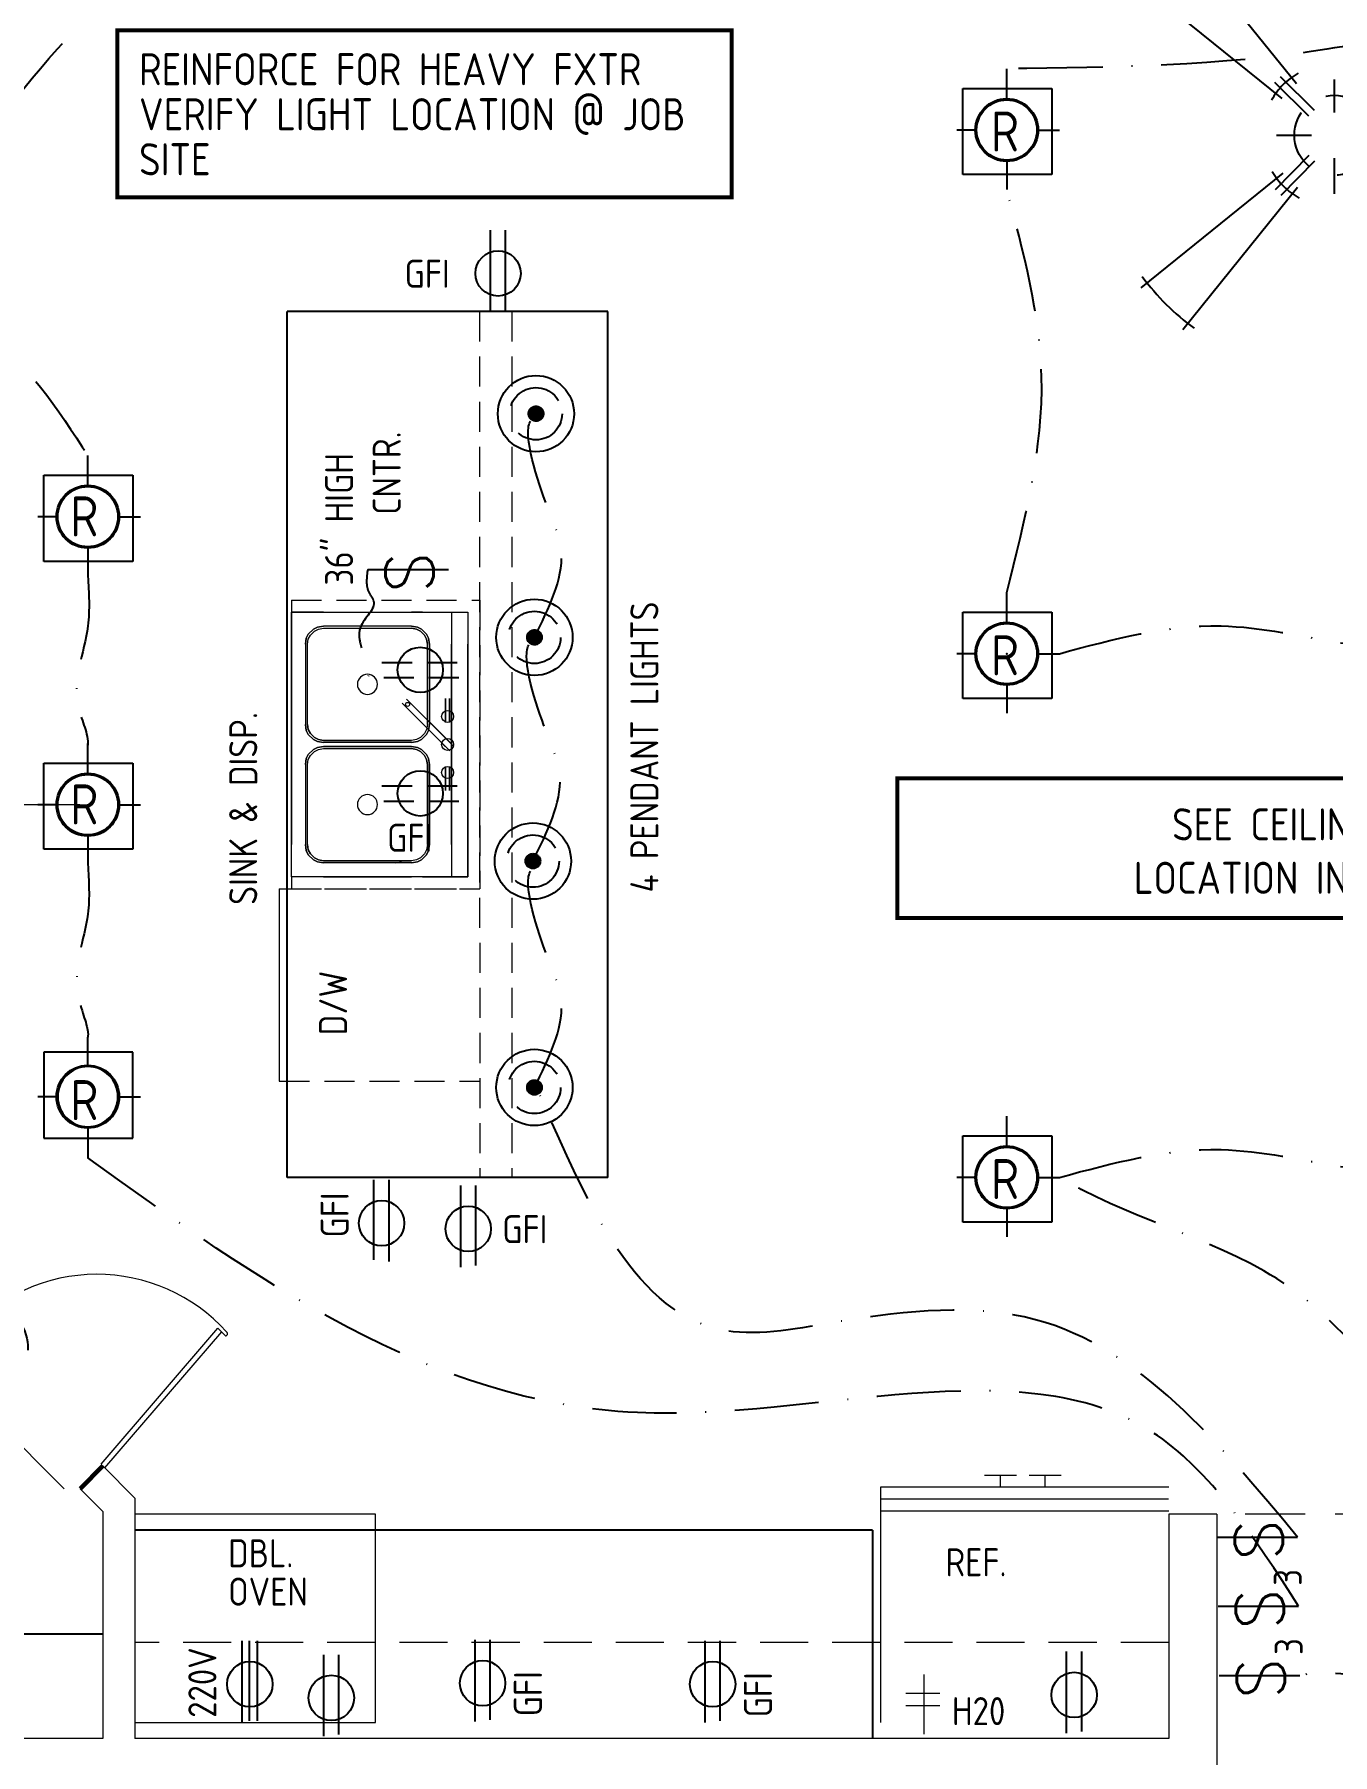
# Model space of a CAD drawing. Header units: feet. Extents: x 57903 to 63568, y -124112 to -112262.
# Drawn here: x 62048.9 to 62210.9, y -123464.1 to -123249.5 of the extents above; entities that cross this region are included whole.
import ezdxf
from ezdxf.enums import TextEntityAlignment as Align

# ---------------------------------------------------------------- set-up
doc = ezdxf.new("R2010")
doc.units = ezdxf.units.FT
doc.header["$LTSCALE"] = 30
doc.header["$MEASUREMENT"] = 0
for name, pattern in [('DASHED', [0.75, 0.5, -0.25]), ('DASHED2', [0.375, 0.25, -0.125]), ('HIDDEN', [0.375, 0.25, -0.125]), ('HIDDEN2', [0.1875, 0.125, -0.0625]), ('Solid', [0]), ('WIRE3', [0.59, 0.35, -0.12, 0, -0.12])]:
    doc.linetypes.add(name, pattern=pattern)
for name, color, linetype in [('CABS-FLOORPLAN', 4, 'Continuous'), ('ELECTRICAL', 164, 'HIDDEN'), ('ELECTRICAL WIRING', 137, 'WIRE3'), ('TEXT', 7, 'Continuous')]:
    doc.layers.add(name, color=color, linetype=linetype)
for name, color, linetype, lineweight in [('ELECTRICAL WALLS', 65, 'Continuous', 9), ('L1', 251, 'Continuous', 13), ('WALLS', 7, 'Continuous', 60)]:
    doc.layers.add(name, color=color, linetype=linetype, lineweight=lineweight)
doc.styles.add('ARCH', font='ARCHITXT.SHX')
doc.styles.add('ROMANS', font='romans')
doc.styles.add('TEXT1', font='ARCHITXT.shx')

# ---------------------------------------------------------------- blocks, each defined once
blk = doc.blocks.new('SW')
at = {"layer": 'ELECTRICAL', "color": 2, "linetype": 'Continuous'}
blk.add_line((0, 10.08), (0, 0), dxfattribs=at)
at = {"layer": 'ELECTRICAL', "color": 2, "linetype": 'Continuous', "style": 'ROMANS'}
blk.add_text('S', height=6, dxfattribs=at).set_placement((-2.94, 1.86))
blk = doc.blocks.new('LT')
at = {"layer": 'ELECTRICAL', "linetype": 'Continuous'}
for p, q in [((0, 2.83), (0, 5.75)), ((-2.83, 0), (-4.69, 0)), ((2.83, 0), (4.95, 0)), ((0, -2.83), (0, -5.6))]:
    blk.add_line(p, q, dxfattribs=at)
blk.add_circle((0, 0), 2.83, dxfattribs=at)
blk = doc.blocks.new('CFANLT')
at = {"layer": 'ELECTRICAL', "color": 253, "linetype": 'Continuous'}
for p, q in [((-4.74, 6.45), (-19.08, 24.2)), ((4.99, 6.25), (19.33, 24)), ((-6.54, 4.6), (-24.31, 18.95)), ((6.73, 4.34), (24.5, 18.7)), ((-6.45, -4.74), (-24.2, -19.08)), ((6.47, -4.7), (24.23, -19.05)), ((-4.6, -6.54), (-18.95, -24.31)), ((4.64, -6.52), (18.99, -24.28))]:
    blk.add_line(p, q, dxfattribs=at)
at = {"layer": 'ELECTRICAL', "color": 253}
for p, q in [((-7.49, 6.65), (-3.21, 2.44)), ((-6.79, 7.36), (-2.5, 3.16)), ((2.62, 3.07), (7.04, 7.12)), ((3.29, 2.33), (7.72, 6.38)), ((-7.36, -6.79), (-3.16, -2.5)), ((-6.65, -7.49), (-2.44, -3.21)), ((2.46, -3.19), (6.69, -7.45)), ((3.17, -2.49), (7.4, -6.75))]:
    blk.add_line(p, q, dxfattribs=at)
at = {"layer": 'ELECTRICAL'}
for p, q in [((0, 6.97), (0, 2.86)), ((-7.25, 0), (-2.86, 0)), ((2.86, 0), (7.74, 0)), ((0, -2.86), (0, -7.34))]:
    blk.add_line(p, q, dxfattribs=at)
blk.add_circle((0, 0), 5, dxfattribs=at)
at = {"layer": 'ELECTRICAL', "color": 253, "linetype": 'Continuous'}
for start, end in [(126.3117, 144.0137), (35.3726, 53.0751), (216.3114, 234.0134), (306.077, 323.779)]:
    blk.add_arc((0, 0), 29.82, start, end, dxfattribs=at)
at = {"layer": 'ELECTRICAL', "color": 253}
for start, end in [(120.2248, 150.8662), (27.0667, 57.7265), (210.2238, 240.8651), (299.4382, 330.0789)]:
    blk.add_arc((0, 0), 9, start, end, dxfattribs=at)

msp = doc.modelspace()

# ---------------------------------------------------------------- hatches: boundary and pattern name
at = {"layer": 'ELECTRICAL'}
h = msp.add_hatch(dxfattribs=at)
h.set_pattern_fill('ANSI31', color=256, scale=0.75, style=0)
h.set_pattern_definition([(45, (50556.08406, -99547.29385), (-0.06629126074, 0.06629126074), [])])
h.paths.add_polyline_path([(62112.4, -123296.78, 1), (62110.54, -123296.78, 1)])
h = msp.add_hatch(dxfattribs=at)
h.set_pattern_fill('ANSI31', color=256, scale=0.75, style=0)
h.set_pattern_definition([(45, (50083.17462, -99547.29385), (-0.06629126074, 0.06629126074), [])])
h.paths.add_polyline_path([(62112.4, -123296.78, 1), (62110.54, -123296.78, 1)])
h = msp.add_hatch(dxfattribs=at)
h.set_pattern_fill('ANSI31', color=256, scale=0.75, style=0)
h.set_pattern_definition([(45, (50556.27529, -99575.20249), (-0.06629126074, 0.06629126074), [])])
h.paths.add_polyline_path([(62112.21, -123324.68, 1), (62110.35, -123324.68, 1)])
h = msp.add_hatch(dxfattribs=at)
h.set_pattern_fill('ANSI31', color=256, scale=0.75, style=0)
h.set_pattern_definition([(45, (50083.36584, -99575.20249), (-0.06629126074, 0.06629126074), [])])
h.paths.add_polyline_path([(62112.21, -123324.68, 1), (62110.35, -123324.68, 1)])
h = msp.add_hatch(dxfattribs=at)
h.set_pattern_fill('ANSI31', color=256, scale=0.75, style=0)
h.set_pattern_definition([(45, (50556.46652, -99603.11112), (-0.06629126074, 0.06629126074), [])])
h.paths.add_polyline_path([(62112.02, -123352.59, 1), (62110.16, -123352.59, 1)])
h = msp.add_hatch(dxfattribs=at)
h.set_pattern_fill('ANSI31', color=256, scale=0.75, style=0)
h.set_pattern_definition([(45, (50083.55707, -99603.11112), (-0.06629126074, 0.06629126074), [])])
h.paths.add_polyline_path([(62112.02, -123352.59, 1), (62110.16, -123352.59, 1)])
h = msp.add_hatch(dxfattribs=at)
h.set_pattern_fill('ANSI31', color=256, scale=0.75, style=0)
h.set_pattern_definition([(45, (50556.27529, -99631.345095), (-0.06629126074, 0.06629126074), [])])
h.paths.add_polyline_path([(62112.21, -123380.83, 1), (62110.35, -123380.83, 1)])
h = msp.add_hatch(dxfattribs=at)
h.set_pattern_fill('ANSI31', color=256, scale=0.75, style=0)
h.set_pattern_definition([(45, (50083.36584, -99631.345095), (-0.06629126074, 0.06629126074), [])])
h.paths.add_polyline_path([(62112.21, -123380.83, 1), (62110.35, -123380.83, 1)])

# ---------------------------------------------------------------- linework, layer by layer
at = {"ltscale": 0.4, "const_width": 0.5}
msp.add_lwpolyline([(62059.22, -123248.94), (62135.9, -123248.94), (62135.9, -123269.77), (62059.22, -123269.77)], close=True, dxfattribs=at)
at = {"ltscale": 0.4, "const_width": 0.5, "elevation": 0}
msp.add_lwpolyline([(62266.53, -123342.25), (62156.55, -123342.25), (62156.55, -123359.68), (62266.53, -123359.68)], close=True, dxfattribs=at)
at = {"layer": 'CABS-FLOORPLAN', "color": 251}
for p, q in [((62080.45, -123392.05, 0), (62080.44, -123284.03, -0.82)), ((62120.44, -123284.03, -0.82), (62080.44, -123284.03, -0.82)), ((62120.45, -123392.05, 0), (62120.44, -123284.03, -0.82)), ((62120.45, -123392.05, 0), (62080.45, -123392.05, 0)), ((62153.44, -123436.05), (62061.44, -123436.05)), ((62153.44, -123436.05), (62153.44, -123462.05)), ((62057.44, -123449.05), (62023.44, -123449.05))]:
    msp.add_line(p, q, dxfattribs=at)
at = {"layer": 'CABS-FLOORPLAN', "color": 4}
for p, q in [((62080.45, -123384.03, -0.72), (62080.45, -123323.06, -0.72)), ((62153.41, -123436.05), (62152.41, -123436.05))]:
    msp.add_line(p, q, dxfattribs=at)
at = {"layer": 'CABS-FLOORPLAN', "linetype": 'DASHED'}
msp.add_point((62170.21, -123326.72), dxfattribs=at)
at = {"layer": 'ELECTRICAL', "linetype": 'Continuous'}
for p, q in [((62164.73, -123266.95), (62164.73, -123256.2)), ((62164.73, -123256.2), (62175.82, -123256.2)), ((62175.82, -123256.2), (62175.82, -123266.95)), ((62175.82, -123266.95), (62164.73, -123266.95)), ((62050.08, -123315.2, -0.99), (62050.08, -123304.44, -0.99)), ((62050.08, -123304.44, -0.99), (62061.17, -123304.44, -0.99)), ((62061.17, -123304.44, -0.99), (62061.17, -123315.2, -0.99)), ((62061.17, -123315.2, -0.99), (62050.08, -123315.2, -0.99)), ((62164.73, -123332.29), (62164.73, -123321.53)), ((62164.73, -123321.53), (62175.82, -123321.53)), ((62175.82, -123321.53), (62175.82, -123332.29)), ((62175.82, -123332.29), (62164.73, -123332.29)), ((62050.08, -123351.12, -0.4), (62050.08, -123340.36, -0.4)), ((62050.08, -123340.36, -0.4), (62061.17, -123340.36, -0.4)), ((62061.17, -123340.36, -0.4), (62061.17, -123351.12, -0.4)), ((62061.17, -123351.12, -0.4), (62050.08, -123351.12, -0.4)), ((62050.08, -123376.41, -0.99), (62050.08, -123387.17, -0.99)), ((62061.17, -123376.41, -0.99), (62050.08, -123376.41, -0.99)), ((62061.17, -123387.17, -0.99), (62061.17, -123376.41, -0.99)), ((62050.08, -123387.17, -0.99), (62061.17, -123387.17, -0.99)), ((62164.74, -123397.62), (62164.74, -123386.86)), ((62164.74, -123386.86), (62175.83, -123386.86)), ((62175.83, -123386.86), (62175.83, -123397.62)), ((62175.83, -123397.62), (62164.74, -123397.62))]:
    msp.add_line(p, q, dxfattribs=at)
at = {"layer": 'ELECTRICAL', "color": 66, "linetype": 'Continuous'}
for p, q in [((62105.79, -123283.85), (62105.79, -123273.88)), ((62107.68, -123284.06), (62107.68, -123273.88)), ((62091.26, -123402.33), (62091.26, -123392.36)), ((62093.15, -123402.54), (62093.15, -123392.36)), ((62102.08, -123403.26), (62102.08, -123393.08)), ((62103.97, -123403.04), (62103.97, -123393.08)), ((62103.87, -123459.93), (62103.87, -123449.75)), ((62105.77, -123459.72), (62105.77, -123449.75)), ((62132.58, -123460.05), (62132.58, -123449.87)), ((62134.47, -123459.84), (62134.47, -123449.87)), ((62085, -123461.77), (62085, -123451.59)), ((62086.89, -123461.56), (62086.89, -123451.59))]:
    msp.add_line(p, q, dxfattribs=at)
at = {"layer": 'ELECTRICAL', "color": 3, "linetype": 'HIDDEN2'}
for p, q in [((62092.26, -123327.8, -0.72), (62102.44, -123327.8, -0.72)), ((62092.26, -123327.8, -0.72), (62102.44, -123327.8, -0.72)), ((62092.47, -123329.69, -0.72), (62102.44, -123329.69, -0.72)), ((62092.47, -123329.69, -0.72), (62102.44, -123329.69, -0.72)), ((62092.26, -123343.21, -0.72), (62102.44, -123343.21, -0.72)), ((62092.26, -123343.21, -0.72), (62102.44, -123343.21, -0.72)), ((62092.47, -123345.11, -0.72), (62102.44, -123345.11, -0.72)), ((62092.47, -123345.11, -0.72), (62102.44, -123345.11, -0.72))]:
    msp.add_line(p, q, dxfattribs=at)
at = {"layer": 'ELECTRICAL', "color": 2, "linetype": 'Continuous'}
for p, q in [((62196.44, -123436.91), (62206.5, -123436.91)), ((62196.57, -123445.55), (62206.63, -123445.55)), ((62196.7, -123454.18), (62206.76, -123454.18))]:
    msp.add_line(p, q, dxfattribs=at)
at = {"layer": 'ELECTRICAL', "color": 3, "linetype": 'Continuous'}
for p, q in [((62074.82, -123460.05), (62074.82, -123449.87)), ((62075.74, -123459.84), (62075.74, -123449.87)), ((62076.72, -123459.84), (62076.72, -123449.87)), ((62177.67, -123461.4), (62177.67, -123451.21)), ((62177.67, -123461.4), (62177.67, -123451.21)), ((62179.57, -123461.18), (62179.57, -123451.21)), ((62179.57, -123461.18), (62179.57, -123451.21))]:
    msp.add_line(p, q, dxfattribs=at)
at = {"layer": 'ELECTRICAL', "linetype": 'Continuous'}
for centre, radius in [((62170.21, -123261.39), 3.92), ((62111.47, -123296.78, -1.09), 4.76), ((62111.47, -123296.78, -1.09), 4.76), ((62055.56, -123309.63, -0.99), 3.92), ((62111.28, -123324.68, -0.54), 4.76), ((62111.28, -123324.68, -0.54), 4.76), ((62170.21, -123326.72), 3.92), ((62055.56, -123345.56, -0.4), 3.92), ((62111.09, -123352.59, 0), 4.76), ((62111.09, -123352.59, 0), 4.76), ((62055.56, -123381.98, -0.99), 3.92), ((62111.28, -123380.83, -0.54), 4.76), ((62111.28, -123380.83, -0.54), 4.76), ((62170.21, -123392.05), 3.92)]:
    msp.add_circle(centre, radius, dxfattribs=at)
at = {"layer": 'ELECTRICAL', "color": 66, "linetype": 'Continuous'}
for centre in [(62106.74, -123279.28), (62092.21, -123397.76), (62103.02, -123398.47), (62104.81, -123455.15), (62133.52, -123455.27), (62085.94, -123456.98)]:
    msp.add_circle(centre, 2.83, dxfattribs=at)
at = {"layer": 'ELECTRICAL'}
for centre, radius in [((62111.47, -123296.78, -1.09), 3.26), ((62111.47, -123296.78, -1.09), 0.927), ((62111.47, -123296.78, -1.09), 0.927), ((62111.28, -123324.68, -0.54), 3.26), ((62111.28, -123324.68, -0.54), 0.927), ((62111.28, -123324.68, -0.54), 0.927), ((62111.09, -123352.59, 0), 3.26), ((62111.09, -123352.59, 0), 0.927), ((62111.09, -123352.59, 0), 0.927), ((62111.28, -123380.83, -0.54), 3.26), ((62111.28, -123380.83, -0.54), 3.26), ((62111.28, -123380.83, -0.54), 0.927), ((62111.28, -123380.83, -0.54), 0.927)]:
    msp.add_circle(centre, radius, dxfattribs=at)
at = {"layer": 'ELECTRICAL', "color": 3, "linetype": 'Continuous'}
for centre in [(62097.04, -123328.74, -0.72), (62097.04, -123344.15, -0.72), (62097.04, -123344.15, -0.72), (62075.77, -123455.27), (62178.62, -123456.61), (62178.62, -123456.61)]:
    msp.add_circle(centre, 2.83, dxfattribs=at)
at = {"layer": 'ELECTRICAL WALLS', "color": 251}
for p, q in [((62057.21, -123427.83), (62071.79, -123410.87)), ((62057.69, -123428.3), (62072.27, -123411.33)), ((62072.71, -123411.76), (62071.79, -123410.87)), ((62072.1, -123410.56), (62072.1, -123410.55)), ((62054.61, -123430.88), (62057.44, -123428.05)), ((62057.44, -123428.05), (62061.44, -123432.05)), ((62054.61, -123430.88), (62057.44, -123433.71)), ((62057.44, -123433.71), (62057.44, -123462.05)), ((62061.44, -123432.05), (62061.44, -123462.05)), ((62196.44, -123434.05), (62190.44, -123434.05)), ((62190.44, -123434.05), (62190.44, -123462.05)), ((62196.44, -123434.05), (62196.44, -123594.05)), ((62196.44, -123434.05), (62196.44, -123594.05)), ((62057.44, -123462.05), (62008.44, -123462.05)), ((62190.44, -123462.05), (62061.44, -123462.05))]:
    msp.add_line(p, q, dxfattribs=at)
at = {"layer": 'ELECTRICAL WALLS', "color": 251, "linetype": 'DASHED2'}
msp.add_line((62252.44, -123434.05), (62196.44, -123434.05), dxfattribs=at)
at = {"layer": 'ELECTRICAL WALLS', "color": 251, "linetype": 'DASHED', "ltscale": 0.4}
msp.add_line((62190.44, -123450.05), (62061.44, -123450.05), dxfattribs=at)
at = {"layer": 'ELECTRICAL WALLS', "color": 251}
for centre, radius, start, end in [((62056.69, -123425.99), 21.85, 42.1884, 138.1675), ((62072.8, -123411.67), 0.134, 225.6637, 324.5579), ((62072.64, -123411.55), 0.336, 324.5579, 44.6715)]:
    msp.add_arc(centre, radius, start, end, dxfattribs=at)
at = {"layer": 'ELECTRICAL WIRING', "linetype": 'WIRE3', "lineweight": 0}
msp.add_line((62054.55, -123345.56, -0.4), (61957.47, -123345.56, -0.4), dxfattribs=at)
at = {"layer": 'ELECTRICAL WIRING', "linetype": 'WIRE3'}
msp.add_arc((62209.87, -123469.35), 15.49, 340.263, 101.5869, dxfattribs=at)
for points, knots in [([(62016.63, -123272.91, -0.36), (62024.21, -123273.56, -0.2), (62036.61, -123274.63, 0.06), (62046.44, -123255.61, -0.03), (62062.68, -123241.24, 0.01), (62072.11, -123226.14, 0), (62076.95, -123218.39)], [0, 0, 0, 0, 20.333085, 33.244413, 58.99917, 86.152499, 86.152499, 86.152499, 86.152499]), ([(62252.44, -123254.76), (62243.49, -123251.9), (62229.5, -123247.43), (62202.04, -123253.35), (62183.54, -123253.59), (62170.21, -123253.75)], [0, 0, 0, 0, 27.503878, 42.997781, 82.995818, 82.995818, 82.995818, 82.995818]), ([(62170.21, -123319.09), (62172.49, -123310.09), (62176.76, -123293.28), (62172.29, -123276.58), (62170.21, -123268.81)], [0, 0, 0, 0, 27.298631, 51.024824, 51.024824, 51.024824, 51.024824]), ([(62016.5, -123281.54, -0.36), (62019.97, -123281.83, -0.17), (62028.72, -123282.54, 0.3), (62044.93, -123285.49, -1.11), (62051.76, -123296.1, -1.03), (62055.56, -123302, -0.99)], [0, 0, 0, 0, 10.537502, 26.573651, 46.616858, 46.616858, 46.616858, 46.616858]), ([(62111.28, -123324.68, -0.54), (62113.07, -123321.06, -0.48), (62116.07, -123314.99, -0.38), (62112.09, -123307.34, -1.79), (62109.48, -123297.43, 2.67), (62111.51, -123297.31, -0.47), (62111.67, -123297.3, -0.72)], [0, 0, 0, 0, 11.017262, 18.45746, 28.294699, 29.159327, 29.159327, 29.159327, 29.159327]), ([(62055.56, -123317.06, -0.99), (62055.69, -123319.13, -1.07), (62056.04, -123324.6, -1.28), (62052.89, -123331.7, 0.6), (62055.57, -123336.41, -0.41), (62055.56, -123338.05, -0.4), (62055.56, -123338.11, -0.4)], [0, 0, 0, 0, 6.206987, 16.431296, 21.157534, 21.347291, 21.347291, 21.347291, 21.347291]), ([(62176.78, -123326.72), (62183.5, -123324.91), (62195.26, -123321.74), (62218.21, -123327.29), (62234.61, -123326.95), (62245.87, -123326.72)], [0, 0, 0, 0, 20.457678, 35.84187, 69.565581, 69.565581, 69.565581, 69.565581]), ([(62111.09, -123352.59, 0), (62112.88, -123348.97, 0.06), (62115.88, -123342.9, 0.16), (62111.9, -123335.25, -1.25), (62109.29, -123325.34, 3.22), (62111.32, -123325.22, 0.07), (62111.48, -123325.21, -0.18)], [0, 0, 0, 0, 11.017262, 18.45746, 28.294699, 29.159327, 29.159327, 29.159327, 29.159327]), ([(62055.56, -123352.98, -0.4), (62055.69, -123355.08, -0.43), (62056.02, -123360.64, -0.49), (62053, -123367, 0.08), (62055.66, -123373.41, 1.36), (62055.58, -123374.34, -0.56), (62055.56, -123374.55, -0.99)], [0, 0, 0, 0, 6.206987, 16.431296, 21.157534, 22.529398, 22.529398, 22.529398, 22.529398]), ([(62111.28, -123380.83, -0.54), (62113.07, -123377.2, -0.48), (62116.07, -123371.14, -0.38), (62112.09, -123363.48, -1.79), (62109.48, -123353.58, 2.67), (62111.51, -123353.46, -0.47), (62111.67, -123353.45, -0.72)], [0, 0, 0, 0, 11.017262, 18.45746, 28.294699, 29.159327, 29.159327, 29.159327, 29.159327]), ([(62206.5, -123436.91), (62196.62, -123425.08, 0), (62181.06, -123406.42, 0.01), (62152.97, -123409.09, -0.01), (62126.27, -123414.59, 0.05), (62117.93, -123395.48, -0.29), (62111.86, -123381.55, -0.54)], [0, 0, 0, 0, 42.479969, 66.954916, 81.050938, 118.833795, 118.833795, 118.833795, 118.833795]), ([(62176.78, -123392.05), (62183.5, -123390.24), (62195.26, -123387.07), (62218.21, -123392.62), (62234.61, -123392.29), (62245.87, -123392.05)], [0, 0, 0, 0, 20.457678, 35.84187, 69.565581, 69.565581, 69.565581, 69.565581]), ([(62206.63, -123445.55), (62201.12, -123437.01, 0), (62183.17, -123409.19, -0.02), (62116.16, -123433.19, 0.23), (62076.82, -123404.9, -0.56), (62055.56, -123389.61, -0.99)], [0, 0, 0, 0, 28.426568, 92.657602, 168.247052, 168.247052, 168.247052, 168.247052]), ([(62251.54, -123423.83), (62241.41, -123424.83), (62223.32, -123426.64), (62206.52, -123402.22), (62187.52, -123398.09), (62177.74, -123392.59), (62176.78, -123392.05)], [0, 0, 0, 0, 28.083896, 50.187111, 80.54465, 83.852176, 83.852176, 83.852176, 83.852176]), ([(62027.18, -123395.88), (62030.46, -123398.99), (62036.37, -123404.63), (62052.33, -123410.2), (62045.55, -123421.97), (62042.38, -123426.44), (62042.32, -123426.53)], [0, 0, 0, 0, 13.992406, 25.295037, 41.489447, 41.791533, 41.791533, 41.791533, 41.791533])]:
    msp.add_open_spline(points, degree=3, knots=knots, dxfattribs=at)
at = {"layer": 'ELECTRICAL WIRING'}
msp.add_open_spline([(62090.48, -123316.21, -0.72), (62090.34, -123317.22, -0.72), (62090.14, -123318.63, -0.72), (62091.97, -123320.85, -0.73), (62089.2, -123322.84, -0.69), (62089.48, -123325.71, -0.79), (62091.52, -123330.11, -0.13), (62089.77, -123330.36, -4.71), (62088.45, -123330.54, -8.16)], degree=3, knots=[0, 0, 0, 0, 2.914585, 4.063856, 7.727531, 9.826439, 12.504003, 20.597316, 20.597316, 20.597316, 20.597316], dxfattribs=at)
at = {"layer": 'L1', "linetype": 'HIDDEN2'}
for p, q in [((62104.44, -123284.03, -0.82), (62104.45, -123392.05, 0)), ((62108.44, -123284.03, -0.82), (62108.45, -123392.05, 0)), ((62080.95, -123320.04, -0.41), (62104.45, -123320.04, -0.41)), ((62080.95, -123320.04, -0.41), (62080.95, -123321.54, -0.41)), ((62104.45, -123320.04, -0.01), (62104.45, -123356.04, -1.21)), ((62080.95, -123354.54, -0.41), (62080.95, -123356.04, -0.41)), ((62079.45, -123356.04, -0.41), (62104.45, -123356.04, -0.41)), ((62080.95, -123356.04, -0.41), (62104.45, -123356.04, -0.41)), ((62079.45, -123380.04, -0.41), (62104.45, -123380.04, -0.41))]:
    msp.add_line(p, q, dxfattribs=at)
at = {"layer": 'L1'}
for p, q in [((62080.95, -123354.54, -0.41), (62080.95, -123321.54, -0.41)), ((62080.95, -123321.54, -0.41), (62102.95, -123321.54, -0.41)), ((62100.95, -123321.54, -0.41), (62100.95, -123354.54, -0.41)), ((62102.95, -123321.54, -0.41), (62102.95, -123354.54, -0.41)), ((62082.82, -123324.79, -0.16), (62083.07, -123324.29, -0.16)), ((62083.07, -123324.29, -0.16), (62083.7, -123323.67, -0.16)), ((62083.07, -123324.92, -8.41), (62083.32, -123324.42, -8.41)), ((62083.07, -123324.92, -0.41), (62083.32, -123324.42, -0.41)), ((62083.32, -123324.42, -8.41), (62083.82, -123323.92, -8.41)), ((62083.32, -123324.42, -0.41), (62083.82, -123323.92, -0.41)), ((62083.7, -123323.67, -0.16), (62084.2, -123323.42, -0.16)), ((62083.82, -123323.92, -8.41), (62084.32, -123323.67, -8.41)), ((62083.82, -123323.92, -0.41), (62084.32, -123323.67, -0.41)), ((62084.2, -123323.42, -0.16), (62084.95, -123323.29, -0.16)), ((62084.32, -123323.67, -8.41), (62084.95, -123323.54, -8.41)), ((62084.32, -123323.67, -0.41), (62084.95, -123323.54, -0.41)), ((62084.95, -123323.54, -8.41), (62095.95, -123323.54, -8.41)), ((62096.7, -123323.42, -0.16), (62095.95, -123323.29, -0.16)), ((62095.95, -123323.54, -8.41), (62096.57, -123323.67, -8.41)), ((62096.57, -123323.67, -0.41), (62095.95, -123323.54, -0.41)), ((62096.57, -123323.67, -8.41), (62097.07, -123323.92, -8.41)), ((62097.07, -123323.92, -0.41), (62096.57, -123323.67, -0.41)), ((62097.2, -123323.67, -0.16), (62096.7, -123323.42, -0.16)), ((62097.07, -123323.92, -8.41), (62097.57, -123324.42, -8.41)), ((62097.57, -123324.42, -0.41), (62097.07, -123323.92, -0.41)), ((62097.82, -123324.29, -0.16), (62097.2, -123323.67, -0.16)), ((62097.57, -123324.42, -8.41), (62097.82, -123324.92, -8.41)), ((62097.82, -123324.92, -0.41), (62097.57, -123324.42, -0.41)), ((62098.07, -123324.79, -0.16), (62097.82, -123324.29, -0.16)), ((62082.7, -123325.54, -0.16), (62082.82, -123324.79, -0.16)), ((62082.95, -123325.54, -8.41), (62083.07, -123324.92, -8.41)), ((62082.95, -123325.54, -0.41), (62083.07, -123324.92, -0.41)), ((62082.95, -123335.54, -8.41), (62082.95, -123325.54, -8.41)), ((62097.82, -123324.92, -8.41), (62097.95, -123325.54, -8.41)), ((62097.95, -123325.54, -0.41), (62097.82, -123324.92, -0.41)), ((62097.95, -123325.54, -8.41), (62097.95, -123335.54, -8.41)), ((62098.2, -123325.54, -0.16), (62098.07, -123324.79, -0.16)), ((62082.7, -123335.54, -0.16), (62082.82, -123336.29, -0.16)), ((62082.82, -123336.29, -0.16), (62083.07, -123336.79, -0.16)), ((62083.07, -123336.17, -8.41), (62082.95, -123335.54, -8.41)), ((62082.95, -123335.54, -0.41), (62083.07, -123336.17, -0.41)), ((62083.32, -123336.67, -8.41), (62083.07, -123336.17, -8.41)), ((62083.07, -123336.17, -0.41), (62083.32, -123336.67, -0.41)), ((62083.07, -123336.79, -0.16), (62083.7, -123337.42, -0.16)), ((62083.82, -123337.17, -8.41), (62083.32, -123336.67, -8.41)), ((62083.32, -123336.67, -0.41), (62083.82, -123337.17, -0.41)), ((62084.32, -123337.42, -8.41), (62083.82, -123337.17, -8.41)), ((62083.82, -123337.17, -0.41), (62084.32, -123337.42, -0.41)), ((62097.07, -123337.17, -8.41), (62096.57, -123337.42, -8.41)), ((62097.07, -123337.17, -0.41), (62096.57, -123337.42, -0.41)), ((62097.57, -123336.67, -8.41), (62097.07, -123337.17, -8.41)), ((62097.57, -123336.67, -0.41), (62097.07, -123337.17, -0.41)), ((62097.82, -123336.79, -0.16), (62097.2, -123337.42, -0.16)), ((62097.82, -123336.17, -8.41), (62097.57, -123336.67, -8.41)), ((62097.82, -123336.17, -0.41), (62097.57, -123336.67, -0.41)), ((62097.95, -123335.54, -8.41), (62097.82, -123336.17, -8.41)), ((62097.95, -123335.54, -0.41), (62097.82, -123336.17, -0.41)), ((62098.07, -123336.29, -0.16), (62097.82, -123336.79, -0.16)), ((62098.2, -123335.54, -0.16), (62098.07, -123336.29, -0.16)), ((62082.82, -123339.79, -0.16), (62083.07, -123339.29, -0.16)), ((62083.07, -123339.29, -0.16), (62083.7, -123338.67, -0.16)), ((62083.07, -123339.92, -8.41), (62083.32, -123339.42, -8.41)), ((62083.07, -123339.92, -0.41), (62083.32, -123339.42, -0.41)), ((62083.32, -123339.42, -8.41), (62083.82, -123338.92, -8.41)), ((62083.32, -123339.42, -0.41), (62083.82, -123338.92, -0.41)), ((62083.7, -123337.42, -0.16), (62084.2, -123337.67, -0.16)), ((62083.7, -123338.67, -0.16), (62084.2, -123338.42, -0.16)), ((62083.82, -123338.92, -8.41), (62084.32, -123338.67, -8.41)), ((62083.82, -123338.92, -0.41), (62084.32, -123338.67, -0.41)), ((62084.2, -123337.67, -0.16), (62084.95, -123337.79, -0.16)), ((62084.2, -123338.42, -0.16), (62084.95, -123338.29, -0.16)), ((62084.95, -123337.54, -8.41), (62084.32, -123337.42, -8.41)), ((62084.32, -123337.42, -0.41), (62084.95, -123337.54, -0.41)), ((62084.32, -123338.67, -8.41), (62084.95, -123338.54, -8.41)), ((62084.32, -123338.67, -0.41), (62084.95, -123338.54, -0.41)), ((62095.95, -123337.54, -8.41), (62084.95, -123337.54, -8.41)), ((62095.95, -123338.29, -0.16), (62084.95, -123338.29, -0.16)), ((62084.95, -123338.54, -8.41), (62095.95, -123338.54, -8.41)), ((62096.57, -123337.42, -8.41), (62095.95, -123337.54, -8.41)), ((62096.57, -123337.42, -0.41), (62095.95, -123337.54, -0.41)), ((62096.7, -123337.67, -0.16), (62095.95, -123337.79, -0.16)), ((62096.7, -123338.42, -0.16), (62095.95, -123338.29, -0.16)), ((62095.95, -123338.54, -8.41), (62096.57, -123338.67, -8.41)), ((62096.57, -123338.67, -0.41), (62095.95, -123338.54, -0.41)), ((62096.57, -123338.67, -8.41), (62097.07, -123338.92, -8.41)), ((62097.07, -123338.92, -0.41), (62096.57, -123338.67, -0.41)), ((62097.2, -123337.42, -0.16), (62096.7, -123337.67, -0.16)), ((62097.2, -123338.67, -0.16), (62096.7, -123338.42, -0.16)), ((62097.07, -123338.92, -8.41), (62097.57, -123339.42, -8.41)), ((62097.57, -123339.42, -0.41), (62097.07, -123338.92, -0.41)), ((62097.82, -123339.29, -0.16), (62097.2, -123338.67, -0.16)), ((62097.57, -123339.42, -8.41), (62097.82, -123339.92, -8.41)), ((62097.82, -123339.92, -0.41), (62097.57, -123339.42, -0.41)), ((62098.07, -123339.79, -0.16), (62097.82, -123339.29, -0.16)), ((62082.7, -123340.54, -0.16), (62082.82, -123339.79, -0.16)), ((62082.7, -123340.54, -0.16), (62082.7, -123350.54, -0.16)), ((62082.95, -123340.54, -8.41), (62083.07, -123339.92, -8.41)), ((62082.95, -123340.54, -0.41), (62083.07, -123339.92, -0.41)), ((62082.95, -123350.54, -8.41), (62082.95, -123340.54, -8.41)), ((62097.82, -123339.92, -8.41), (62097.95, -123340.54, -8.41)), ((62097.95, -123340.54, -0.41), (62097.82, -123339.92, -0.41)), ((62097.95, -123340.54, -8.41), (62097.95, -123350.54, -8.41)), ((62098.2, -123340.54, -0.16), (62098.07, -123339.79, -0.16)), ((62098.2, -123350.54, -0.16), (62098.2, -123340.54, -0.16)), ((62082.7, -123350.54, -0.16), (62082.82, -123351.29, -0.16)), ((62082.82, -123351.29, -0.16), (62083.07, -123351.79, -0.16)), ((62083.07, -123351.17, -8.41), (62082.95, -123350.54, -8.41)), ((62082.95, -123350.54, -0.41), (62083.07, -123351.17, -0.41)), ((62083.32, -123351.67, -8.41), (62083.07, -123351.17, -8.41)), ((62083.07, -123351.17, -0.41), (62083.32, -123351.67, -0.41)), ((62083.07, -123351.79, -0.16), (62083.7, -123352.42, -0.16)), ((62083.82, -123352.17, -8.41), (62083.32, -123351.67, -8.41)), ((62083.32, -123351.67, -0.41), (62083.82, -123352.17, -0.41)), ((62083.7, -123352.42, -0.16), (62084.2, -123352.67, -0.16)), ((62084.32, -123352.42, -8.41), (62083.82, -123352.17, -8.41)), ((62083.82, -123352.17, -0.41), (62084.32, -123352.42, -0.41)), ((62084.95, -123352.54, -8.41), (62084.32, -123352.42, -8.41)), ((62084.32, -123352.42, -0.41), (62084.95, -123352.54, -0.41)), ((62096.57, -123352.42, -8.41), (62095.95, -123352.54, -8.41)), ((62096.57, -123352.42, -0.41), (62095.95, -123352.54, -0.41)), ((62097.07, -123352.17, -8.41), (62096.57, -123352.42, -8.41)), ((62097.07, -123352.17, -0.41), (62096.57, -123352.42, -0.41)), ((62097.2, -123352.42, -0.16), (62096.7, -123352.67, -0.16)), ((62097.57, -123351.67, -8.41), (62097.07, -123352.17, -8.41)), ((62097.57, -123351.67, -0.41), (62097.07, -123352.17, -0.41)), ((62097.82, -123351.79, -0.16), (62097.2, -123352.42, -0.16)), ((62097.82, -123351.17, -8.41), (62097.57, -123351.67, -8.41)), ((62097.82, -123351.17, -0.41), (62097.57, -123351.67, -0.41)), ((62097.95, -123350.54, -8.41), (62097.82, -123351.17, -8.41)), ((62097.95, -123350.54, -0.41), (62097.82, -123351.17, -0.41)), ((62098.07, -123351.29, -0.16), (62097.82, -123351.79, -0.16)), ((62098.2, -123350.54, -0.16), (62098.07, -123351.29, -0.16)), ((62102.95, -123354.54, -0.41), (62080.95, -123354.54, -0.41)), ((62084.2, -123352.67, -0.16), (62084.95, -123352.79, -0.16)), ((62095.95, -123352.54, -8.41), (62084.95, -123352.54, -8.41)), ((62096.7, -123352.67, -0.16), (62095.95, -123352.79, -0.16)), ((62079.45, -123356.04, -0.41), (62079.45, -123380.04, -0.41)), ((62035.64, -123413.91), (62052.61, -123430.88)), ((62171.42, -123429.24), (62167.42, -123429.24)), ((62171.42, -123429.24), (62167.42, -123429.24)), ((62169.42, -123430.7), (62169.42, -123429.24)), ((62169.42, -123430.7), (62169.42, -123429.24)), ((62177.01, -123429.24), (62173.01, -123429.24)), ((62177.01, -123429.24), (62173.01, -123429.24)), ((62175.01, -123430.7), (62175.01, -123429.24)), ((62175.01, -123430.7), (62175.01, -123429.24)), ((62190.44, -123430.7), (62154.44, -123430.7)), ((62154.44, -123430.7), (62154.44, -123460.05)), ((62190.4, -123432.18), (62154.4, -123432.18)), ((62190.44, -123433.7), (62154.44, -123433.7)), ((62153.41, -123436.05), (62152.41, -123436.05)), ((62196.44, -123434.05), (62190.44, -123434.05)), ((62154.44, -123448.05), (62154.44, -123460.05)), ((62159.89, -123461.52), (62159.89, -123454.08)), ((62159.89, -123461.52), (62159.89, -123454.08)), ((62157.62, -123456.38), (62161.88, -123456.38)), ((62157.62, -123456.38), (62161.88, -123456.38)), ((62157.62, -123457.94), (62161.88, -123457.94)), ((62157.62, -123457.94), (62161.88, -123457.94))]:
    msp.add_line(p, q, dxfattribs=at)
at = {"layer": 'L1', "extrusion": (-0.707107, -0.707107, -2e-16)}
for p, q in [((62095.32, -123332.38, 2.59), (62095.32, -123332.38, 1.84)), ((62095.32, -123332.38, 1.84), (62100.18, -123337.25, 1.84)), ((62100.54, -123337.6, 2.59), (62095.32, -123332.38, 2.59)), ((62100.18, -123337.25, 1.09), (62101.24, -123338.31, 1.09)), ((62100.18, -123337.25, 1.84), (62100.18, -123337.25, 1.09)), ((62101.24, -123338.31, 1.09), (62100.54, -123337.6, 2.59))]:
    msp.add_line(p, q, dxfattribs=at)
at = {"layer": 'L1', "extrusion": (-1, 1e-16, -2e-16)}
for p, q in [((62100.7, -123332.29, 1.09), (62100.7, -123335.29, 1.09)), ((62100.7, -123332.29, 1.59), (62100.7, -123332.29, 1.09)), ((62100.7, -123335.29, 1.59), (62100.7, -123332.29, 1.59)), ((62100.7, -123335.29, 1.09), (62100.7, -123335.29, 1.59))]:
    msp.add_line(p, q, dxfattribs=at)
at = {"layer": 'L1', "extrusion": (1, 1e-16, -2e-16)}
for p, q in [((62100.2, -123343.79, 1.09), (62100.2, -123340.79, 1.09)), ((62100.2, -123340.79, 1.59), (62100.2, -123343.79, 1.59)), ((62100.2, -123340.79, 1.09), (62100.2, -123340.79, 1.59)), ((62100.2, -123343.79, 1.59), (62100.2, -123343.79, 1.09))]:
    msp.add_line(p, q, dxfattribs=at)
at = {"layer": 'L1', "linetype": 'DASHED2'}
msp.add_line((62252.44, -123434.05), (62196.44, -123434.05), dxfattribs=at)
at = {"layer": 'L1'}
msp.add_lwpolyline([(62061.44, -123460.05), (62091.44, -123460.05), (62091.44, -123434.05), (62061.44, -123434.05)], close=True, dxfattribs=at)
for centre, radius in [((62095.45, -123333.04, 1.34), 0.25), ((62100.45, -123334.54, 0.09), 0.75), ((62100.45, -123338.04, 0.09), 0.75), ((62100.45, -123341.54, 0.09), 0.75)]:
    msp.add_circle(centre, radius, dxfattribs=at)
for centre, start, end in [((62090.45, -123330.54, -8.41), 90, 270), ((62090.45, -123330.54, -8.41), 270, 90), ((62090.45, -123345.54, -8.41), 90, 270), ((62090.45, -123345.54, -8.41), 270, 90)]:
    msp.add_arc(centre, 1.25, start, end, dxfattribs=at)
for points, invisible_edges in [([(62080.95, -123321.54, -0.16), (62080.95, -123321.54, -0.16), (62080.95, -123322.79, -0.16), (62083.07, -123324.29, -0.16)], 12), ([(62081.95, -123321.54, -0.16), (62080.95, -123321.54, -0.16), (62083.07, -123324.29, -0.16), (62083.7, -123323.67, -0.16)], 10), ([(62083.45, -123321.54, -0.16), (62081.95, -123321.54, -0.16), (62083.7, -123323.67, -0.16), (62084.2, -123323.42, -0.16)], 10), ([(62084.95, -123321.54, -0.16), (62083.45, -123321.54, -0.16), (62084.2, -123323.42, -0.16), (62084.95, -123323.29, -0.16)], 10), ([(62084.95, -123323.29, -0.16), (62084.95, -123321.54, -0.16), (62095.95, -123321.54, -0.16), (62095.95, -123323.29, -0.16)], 5), ([(62084.95, -123323.29, -0.16), (62084.95, -123321.54, -0.16), (62095.95, -123321.54, -0.16), (62095.95, -123323.29, -0.16)], 5), ([(62096.7, -123323.42, -0.16), (62097.32, -123321.54, -0.16), (62095.95, -123321.54, -0.16), (62095.95, -123323.29, -0.16)], 5), ([(62097.32, -123321.54, -0.16), (62099.45, -123321.54, -0.16), (62097.2, -123323.67, -0.16), (62096.7, -123323.42, -0.16)], 10), ([(62099.45, -123321.54, -0.16), (62102.95, -123321.54, -0.16), (62097.82, -123324.29, -0.16), (62097.2, -123323.67, -0.16)], 10), ([(62102.95, -123321.54, -0.16), (62102.95, -123324.42, -0.16), (62098.07, -123324.79, -0.16), (62097.82, -123324.29, -0.16)], 10), ([(62080.95, -123322.79, -0.16), (62080.95, -123324.42, -0.16), (62082.82, -123324.79, -0.16), (62083.07, -123324.29, -0.16)], 10), ([(62082.82, -123324.79, -0.16), (62080.95, -123324.42, -0.16), (62080.95, -123325.54, -0.16), (62082.7, -123325.54, -0.16)], 5), ([(62083.07, -123324.92, -0.41), (62083.32, -123324.42, -0.41), (62083.07, -123324.29, -0.16), (62082.82, -123324.79, -0.16)], 10), ([(62083.32, -123324.42, -0.41), (62083.82, -123323.92, -0.41), (62083.7, -123323.67, -0.16), (62083.07, -123324.29, -0.16)], 10), ([(62084.32, -123323.67, -0.41), (62084.2, -123323.42, -0.16), (62083.7, -123323.67, -0.16), (62083.82, -123323.92, -0.41)], 5), ([(62084.95, -123323.54, -0.41), (62084.95, -123323.29, -0.16), (62084.2, -123323.42, -0.16), (62084.32, -123323.67, -0.41)], 5), ([(62095.95, -123323.29, -0.16), (62084.95, -123323.29, -0.16), (62084.95, -123323.54, -0.41), (62095.95, -123323.54, -0.41)], 10), ([(62095.95, -123323.54, -0.41), (62095.95, -123323.29, -0.16), (62096.7, -123323.42, -0.16), (62096.57, -123323.67, -0.41)], 5), ([(62096.57, -123323.67, -0.41), (62096.7, -123323.42, -0.16), (62097.2, -123323.67, -0.16), (62097.07, -123323.92, -0.41)], 5), ([(62097.57, -123324.42, -0.41), (62097.07, -123323.92, -0.41), (62097.2, -123323.67, -0.16), (62097.82, -123324.29, -0.16)], 10), ([(62097.82, -123324.92, -0.41), (62097.57, -123324.42, -0.41), (62097.82, -123324.29, -0.16), (62098.07, -123324.79, -0.16)], 10), ([(62098.07, -123324.79, -0.16), (62102.95, -123324.42, -0.16), (62102.95, -123325.54, -0.16), (62098.2, -123325.54, -0.16)], 5), ([(62080.95, -123325.54, -0.16), (62080.95, -123350.54, -0.16), (62082.7, -123350.54, -0.16), (62082.7, -123325.54, -0.16)], 14), ([(62083.07, -123324.92, -0.41), (62082.82, -123324.79, -0.16), (62082.7, -123325.54, -0.16), (62082.95, -123325.54, -0.41)], 5), ([(62082.7, -123325.54, -0.16), (62082.7, -123335.54, -0.16), (62082.95, -123335.54, -0.41), (62082.95, -123325.54, -0.41)], 10), ([(62096.2, -123350.54, -0.16), (62100.95, -123350.54, -0.16), (62100.95, -123325.54, -0.16), (62096.2, -123325.54, -0.16)], 13), ([(62097.82, -123324.92, -0.41), (62098.07, -123324.79, -0.16), (62098.2, -123325.54, -0.16), (62097.95, -123325.54, -0.41)], 5), ([(62098.2, -123325.54, -0.16), (62098.2, -123335.54, -0.16), (62097.95, -123335.54, -0.41), (62097.95, -123325.54, -0.41)], 10), ([(62098.2, -123350.54, -0.16), (62102.95, -123350.54, -0.16), (62102.95, -123325.54, -0.16), (62098.2, -123325.54, -0.16)], 13), ([(62083.07, -123336.17, -0.41), (62082.82, -123336.29, -0.16), (62082.7, -123335.54, -0.16), (62082.95, -123335.54, -0.41)], 5), ([(62082.82, -123336.29, -0.16), (62082.82, -123336.29, -0.16), (62082.7, -123338.04, -0.16), (62082.7, -123335.54, -0.16)], 6), ([(62083.07, -123336.79, -0.16), (62083.07, -123336.79, -0.16), (62082.7, -123338.04, -0.16), (62082.82, -123336.29, -0.16)], 6), ([(62083.7, -123337.42, -0.16), (62083.7, -123337.42, -0.16), (62082.7, -123338.04, -0.16), (62083.07, -123336.79, -0.16)], 6), ([(62083.07, -123336.17, -0.41), (62083.32, -123336.67, -0.41), (62083.07, -123336.79, -0.16), (62082.82, -123336.29, -0.16)], 10), ([(62083.32, -123336.67, -0.41), (62083.82, -123337.17, -0.41), (62083.7, -123337.42, -0.16), (62083.07, -123336.79, -0.16)], 10), ([(62084.32, -123337.42, -0.41), (62084.2, -123337.67, -0.16), (62083.7, -123337.42, -0.16), (62083.82, -123337.17, -0.41)], 5), ([(62096.57, -123337.42, -0.41), (62096.7, -123337.67, -0.16), (62097.2, -123337.42, -0.16), (62097.07, -123337.17, -0.41)], 5), ([(62097.57, -123336.67, -0.41), (62097.07, -123337.17, -0.41), (62097.2, -123337.42, -0.16), (62097.82, -123336.79, -0.16)], 10), ([(62097.2, -123337.42, -0.16), (62097.2, -123337.42, -0.16), (62098.2, -123338.04, -0.16), (62097.82, -123336.79, -0.16)], 6), ([(62097.82, -123336.17, -0.41), (62097.57, -123336.67, -0.41), (62097.82, -123336.79, -0.16), (62098.07, -123336.29, -0.16)], 10), ([(62097.82, -123336.17, -0.41), (62098.07, -123336.29, -0.16), (62098.2, -123335.54, -0.16), (62097.95, -123335.54, -0.41)], 5), ([(62097.82, -123336.79, -0.16), (62097.82, -123336.79, -0.16), (62098.2, -123338.04, -0.16), (62098.07, -123336.29, -0.16)], 6), ([(62098.07, -123336.29, -0.16), (62098.07, -123336.29, -0.16), (62098.2, -123338.04, -0.16), (62098.2, -123335.54, -0.16)], 6), ([(62083.7, -123338.67, -0.16), (62083.7, -123338.67, -0.16), (62082.7, -123338.04, -0.16), (62083.7, -123337.42, -0.16)], 14), ([(62082.82, -123339.79, -0.16), (62082.82, -123339.79, -0.16), (62082.7, -123338.04, -0.16), (62082.7, -123340.54, -0.16)], 6), ([(62083.07, -123339.29, -0.16), (62083.07, -123339.29, -0.16), (62082.7, -123338.04, -0.16), (62082.82, -123339.79, -0.16)], 6), ([(62083.7, -123338.67, -0.16), (62083.7, -123338.67, -0.16), (62082.7, -123338.04, -0.16), (62083.07, -123339.29, -0.16)], 6), ([(62083.07, -123339.92, -0.41), (62083.32, -123339.42, -0.41), (62083.07, -123339.29, -0.16), (62082.82, -123339.79, -0.16)], 10), ([(62083.32, -123339.42, -0.41), (62083.82, -123338.92, -0.41), (62083.7, -123338.67, -0.16), (62083.07, -123339.29, -0.16)], 10), ([(62084.2, -123337.67, -0.16), (62084.2, -123338.42, -0.16), (62083.7, -123338.67, -0.16), (62083.7, -123337.42, -0.16)], 5), ([(62084.32, -123338.67, -0.41), (62084.2, -123338.42, -0.16), (62083.7, -123338.67, -0.16), (62083.82, -123338.92, -0.41)], 5), ([(62084.95, -123337.54, -0.41), (62084.95, -123337.79, -0.16), (62084.2, -123337.67, -0.16), (62084.32, -123337.42, -0.41)], 5), ([(62084.95, -123338.29, -0.16), (62084.2, -123338.42, -0.16), (62084.2, -123337.67, -0.16), (62084.95, -123337.79, -0.16)], 10), ([(62084.95, -123338.54, -0.41), (62084.95, -123338.29, -0.16), (62084.2, -123338.42, -0.16), (62084.32, -123338.67, -0.41)], 5), ([(62095.95, -123337.79, -0.16), (62084.95, -123337.79, -0.16), (62084.95, -123337.54, -0.41), (62095.95, -123337.54, -0.41)], 10), ([(62084.95, -123338.29, -0.16), (62095.95, -123338.29, -0.16), (62095.95, -123337.79, -0.16), (62084.95, -123337.79, -0.16)], 10), ([(62095.95, -123338.29, -0.16), (62084.95, -123338.29, -0.16), (62084.95, -123338.54, -0.41), (62095.95, -123338.54, -0.41)], 10), ([(62095.95, -123337.54, -0.41), (62095.95, -123337.79, -0.16), (62096.7, -123337.67, -0.16), (62096.57, -123337.42, -0.41)], 5), ([(62095.95, -123338.29, -0.16), (62096.7, -123338.42, -0.16), (62096.7, -123337.67, -0.16), (62095.95, -123337.79, -0.16)], 10), ([(62095.95, -123338.54, -0.41), (62095.95, -123338.29, -0.16), (62096.7, -123338.42, -0.16), (62096.57, -123338.67, -0.41)], 5), ([(62096.57, -123338.67, -0.41), (62096.7, -123338.42, -0.16), (62097.2, -123338.67, -0.16), (62097.07, -123338.92, -0.41)], 5), ([(62096.7, -123337.67, -0.16), (62096.7, -123338.42, -0.16), (62097.2, -123338.67, -0.16), (62097.2, -123337.42, -0.16)], 5), ([(62097.57, -123339.42, -0.41), (62097.07, -123338.92, -0.41), (62097.2, -123338.67, -0.16), (62097.82, -123339.29, -0.16)], 10), ([(62097.2, -123338.67, -0.16), (62097.2, -123338.67, -0.16), (62098.2, -123338.04, -0.16), (62097.2, -123337.42, -0.16)], 14), ([(62097.2, -123338.67, -0.16), (62097.2, -123338.67, -0.16), (62098.2, -123338.04, -0.16), (62097.82, -123339.29, -0.16)], 6), ([(62097.82, -123339.92, -0.41), (62097.57, -123339.42, -0.41), (62097.82, -123339.29, -0.16), (62098.07, -123339.79, -0.16)], 10), ([(62097.82, -123339.29, -0.16), (62097.82, -123339.29, -0.16), (62098.2, -123338.04, -0.16), (62098.07, -123339.79, -0.16)], 6), ([(62098.07, -123339.79, -0.16), (62098.07, -123339.79, -0.16), (62098.2, -123338.04, -0.16), (62098.2, -123340.54, -0.16)], 6), ([(62083.07, -123339.92, -0.41), (62082.82, -123339.79, -0.16), (62082.7, -123340.54, -0.16), (62082.95, -123340.54, -0.41)], 5), ([(62082.7, -123340.54, -0.16), (62082.7, -123350.54, -0.16), (62082.95, -123350.54, -0.41), (62082.95, -123340.54, -0.41)], 11), ([(62097.82, -123339.92, -0.41), (62098.07, -123339.79, -0.16), (62098.2, -123340.54, -0.16), (62097.95, -123340.54, -0.41)], 5), ([(62098.2, -123340.54, -0.16), (62098.2, -123350.54, -0.16), (62097.95, -123350.54, -0.41), (62097.95, -123340.54, -0.41)], 10), ([(62082.82, -123351.29, -0.16), (62080.95, -123351.67, -0.16), (62080.95, -123350.54, -0.16), (62082.7, -123350.54, -0.16)], 5), ([(62080.95, -123353.29, -0.16), (62080.95, -123351.67, -0.16), (62082.82, -123351.29, -0.16), (62083.07, -123351.79, -0.16)], 10), ([(62081.95, -123354.54, -0.16), (62080.95, -123354.54, -0.16), (62083.07, -123351.79, -0.16), (62083.7, -123352.42, -0.16)], 10), ([(62080.95, -123354.54, -0.16), (62080.95, -123354.54, -0.16), (62080.95, -123353.29, -0.16), (62083.07, -123351.79, -0.16)], 12), ([(62083.45, -123354.54, -0.16), (62081.95, -123354.54, -0.16), (62083.7, -123352.42, -0.16), (62084.2, -123352.67, -0.16)], 10), ([(62083.07, -123351.17, -0.41), (62082.82, -123351.29, -0.16), (62082.7, -123350.54, -0.16), (62082.95, -123350.54, -0.41)], 5), ([(62083.07, -123351.17, -0.41), (62083.32, -123351.67, -0.41), (62083.07, -123351.79, -0.16), (62082.82, -123351.29, -0.16)], 10), ([(62083.32, -123351.67, -0.41), (62083.82, -123352.17, -0.41), (62083.7, -123352.42, -0.16), (62083.07, -123351.79, -0.16)], 10), ([(62084.32, -123352.42, -0.41), (62084.2, -123352.67, -0.16), (62083.7, -123352.42, -0.16), (62083.82, -123352.17, -0.41)], 5), ([(62084.95, -123352.54, -0.41), (62084.95, -123352.79, -0.16), (62084.2, -123352.67, -0.16), (62084.32, -123352.42, -0.41)], 5), ([(62095.95, -123352.54, -0.41), (62095.95, -123352.79, -0.16), (62096.7, -123352.67, -0.16), (62096.57, -123352.42, -0.41)], 5), ([(62096.57, -123352.42, -0.41), (62096.7, -123352.67, -0.16), (62097.2, -123352.42, -0.16), (62097.07, -123352.17, -0.41)], 5), ([(62097.32, -123354.54, -0.16), (62099.45, -123354.54, -0.16), (62097.2, -123352.42, -0.16), (62096.7, -123352.67, -0.16)], 10), ([(62097.57, -123351.67, -0.41), (62097.07, -123352.17, -0.41), (62097.2, -123352.42, -0.16), (62097.82, -123351.79, -0.16)], 10), ([(62099.45, -123354.54, -0.16), (62102.95, -123354.54, -0.16), (62097.82, -123351.79, -0.16), (62097.2, -123352.42, -0.16)], 10), ([(62097.82, -123351.17, -0.41), (62097.57, -123351.67, -0.41), (62097.82, -123351.79, -0.16), (62098.07, -123351.29, -0.16)], 10), ([(62097.82, -123351.17, -0.41), (62098.07, -123351.29, -0.16), (62098.2, -123350.54, -0.16), (62097.95, -123350.54, -0.41)], 5), ([(62102.95, -123354.54, -0.16), (62102.95, -123351.67, -0.16), (62098.07, -123351.29, -0.16), (62097.82, -123351.79, -0.16)], 10), ([(62098.07, -123351.29, -0.16), (62102.95, -123351.67, -0.16), (62102.95, -123350.54, -0.16), (62098.2, -123350.54, -0.16)], 5), ([(62084.95, -123354.54, -0.16), (62083.45, -123354.54, -0.16), (62084.2, -123352.67, -0.16), (62084.95, -123352.79, -0.16)], 10), ([(62095.95, -123352.79, -0.16), (62084.95, -123352.79, -0.16), (62084.95, -123352.54, -0.41), (62095.95, -123352.54, -0.41)], 10), ([(62084.95, -123352.79, -0.16), (62084.95, -123354.54, -0.16), (62095.95, -123354.54, -0.16), (62095.95, -123352.79, -0.16)], 5), ([(62094.7, -123352.67, -0.16), (62095.32, -123354.54, -0.16), (62093.95, -123354.54, -0.16), (62093.95, -123352.79, -0.16)], 5), ([(62096.7, -123352.67, -0.16), (62097.32, -123354.54, -0.16), (62095.95, -123354.54, -0.16), (62095.95, -123352.79, -0.16)], 5)]:
    msp.add_3dface(points, dxfattribs=dict(at, invisible_edges=invisible_edges))
for points in [[(62094.79, -123332.91, 2.59), (62094.79, -123332.91, 1.84), (62100.36, -123338.48, 1.84), (62100.01, -123338.13, 2.59)], [(62095.32, -123332.38, 2.59), (62095.32, -123332.38, 1.84), (62100.89, -123337.95, 1.84), (62100.54, -123337.6, 2.59)], [(62100.2, -123332.29, 1.09), (62100.2, -123335.29, 1.09), (62100.2, -123335.29, 1.59), (62100.2, -123332.29, 1.59)], [(62100.7, -123332.29, 1.09), (62100.7, -123335.29, 1.09), (62100.7, -123335.29, 1.59), (62100.7, -123332.29, 1.59)], [(62101.24, -123338.31, 1.09), (62100.18, -123337.25, 1.09), (62100.18, -123337.25, 1.84), (62100.89, -123337.95, 1.84)], [(62100.71, -123338.84, 1.09), (62099.65, -123337.78, 1.09), (62099.65, -123337.78, 1.84), (62100.36, -123338.48, 1.84)], [(62100.2, -123343.79, 1.09), (62100.2, -123340.79, 1.09), (62100.2, -123340.79, 1.59), (62100.2, -123343.79, 1.59)], [(62100.7, -123343.79, 1.09), (62100.7, -123340.79, 1.09), (62100.7, -123340.79, 1.59), (62100.7, -123343.79, 1.59)]]:
    msp.add_3dface(points, dxfattribs=at)
at = {"layer": 'WALLS'}
msp.add_line((62057.44, -123428.05), (62054.61, -123430.88), dxfattribs=at)

# ---------------------------------------------------------------- block references
at = {"layer": 'ELECTRICAL'}
for name, p, xscale, yscale, zscale in [('CFANLT', (62211.08, -123262.05), 0.9975, 0.9975, 0.9975), ('LT', (62170.21, -123261.39), 1.32667500000658, 1.32667500000658, 1.32667500000658), ('LT', (62055.56, -123309.63, -0.99), 1.32667500000658, 1.32667500000658, 1.32667500000658), ('LT', (62170.21, -123326.72), 1.32667500000658, 1.32667500000658, 1.32667500000658), ('LT', (62055.56, -123345.56, -0.4), 1.32667500000658, 1.32667500000658, 1.32667500000658), ('LT', (62170.21, -123392.05), 1.32667500000658, 1.32667500000658, 1.32667500000658)]:
    msp.add_blockref(name, p, dxfattribs=dict(at, xscale=xscale, yscale=yscale, zscale=zscale))
for name, p, xscale, yscale, zscale, rotation in [('SW', (62100.54, -123316.21, -0.72), 0.9975, 0.9975, 0.9975, 90.00000000000003), ('LT', (62055.56, -123381.98, -0.99), -1.32667500000658, 1.32667500000658, 1.32667500000658, 180)]:
    msp.add_blockref(name, p, dxfattribs=dict(at, xscale=xscale, yscale=yscale, zscale=zscale, rotation=rotation))

# ---------------------------------------------------------------- texts
at = {"layer": 'ELECTRICAL', "color": 2, "linetype": 'Continuous', "style": 'ROMANS'}
for p in [(62204.65, -123439.85), (62204.77, -123448.48), (62204.9, -123457.12)]:
    msp.add_text('S', height=5.99, rotation=90, dxfattribs=at).set_placement(p)
at = {"layer": 'TEXT'}
for s, height, style, p in [('R', 5, 'ARCH', (62168.23, -123264.07)), ('R', 5, 'ARCH', (62053.36, -123312.08, -0.99)), ('R', 5, 'ARCH', (62168.23, -123329.41)), ('R', 5, 'ARCH', (62053.36, -123348.01, -0.4)), ('R', 5, 'ARCH', (62053.36, -123384.9, -0.99)), ('R', 5, 'ARCH', (62168.24, -123394.74)), ('DBL.', 3.5, 'TEXT1', (62073.06, -123440.69)), ('REF.', 3.5, 'TEXT1', (62162.56, -123441.81, 0.72)), ('OVEN', 3.5, 'TEXT1', (62073.06, -123445.48)), ('H20', 3.5, 'TEXT1', (62163.37, -123460.38, 0.72))]:
    msp.add_text(s, height=height, dxfattribs=dict(at, style=style)).set_placement(p)
at = {"layer": 'TEXT', "color": 7, "style": 'TEXT1'}
for p in [(62095.07, -123281.07), (62092.9, -123351.44), (62107.26, -123400.26)]:
    msp.add_text('GFI', height=3.5, dxfattribs=at).set_placement(p)
at = {"layer": 'TEXT', "style": 'TEXT1'}
for s, p in [(' CNTR.', (62094.6, -123311.28)), ('36" HIGH', (62088.66, -123318.21)), ('SINK & DISP.', (62076.7, -123358.05)), ('D/W', (62087.91, -123374.32, -2.11)), ('3', (62207.02, -123442.99)), ('3', (62207.14, -123451.62))]:
    msp.add_text(s, height=3.5, rotation=90, dxfattribs=at).set_placement(p)
msp.add_text('4 PENDANT LIGHTS ', height=3.5, rotation=90, dxfattribs=at).set_placement((62126.75, -123337.41, 0.04), align=Align.CENTER)
at = {"layer": 'TEXT', "color": 7, "style": 'TEXT1'}
for s, p in [('GFI', (62088.1, -123399.55)), ('220V', (62071.6, -123459.47, -0.06)), ('GFI', (62112.22, -123459.29)), ('GFI', (62140.93, -123459.41))]:
    msp.add_text(s, height=3.5, rotation=90, dxfattribs=at).set_placement(p)
at = {"layer": 'TEXT', "linetype": 'Solid', "insert": (62061.95, -123251.81, -0.36), "char_height": 4, "width": 77.1643, "attachment_point": 1, "line_spacing_factor": 0.842268, "style": 'TEXT1'}
msp.add_mtext('REINFORCE FOR HEAVY FXTR VERIFY LIGHT LOCATION @ JOB SITE', dxfattribs=at)
at = {"layer": 'TEXT', "insert": (62263.16, -123346.01, 0), "char_height": 4, "width": 202.7189, "attachment_point": 3, "style": 'TEXT1'}
msp.add_mtext('SEE CEILING DESIGN FOR FIXTURE \\P\\pxr4.67971;LOCATION IN THESE AREAS', dxfattribs=at)

doc.saveas('drawing.dxf')
